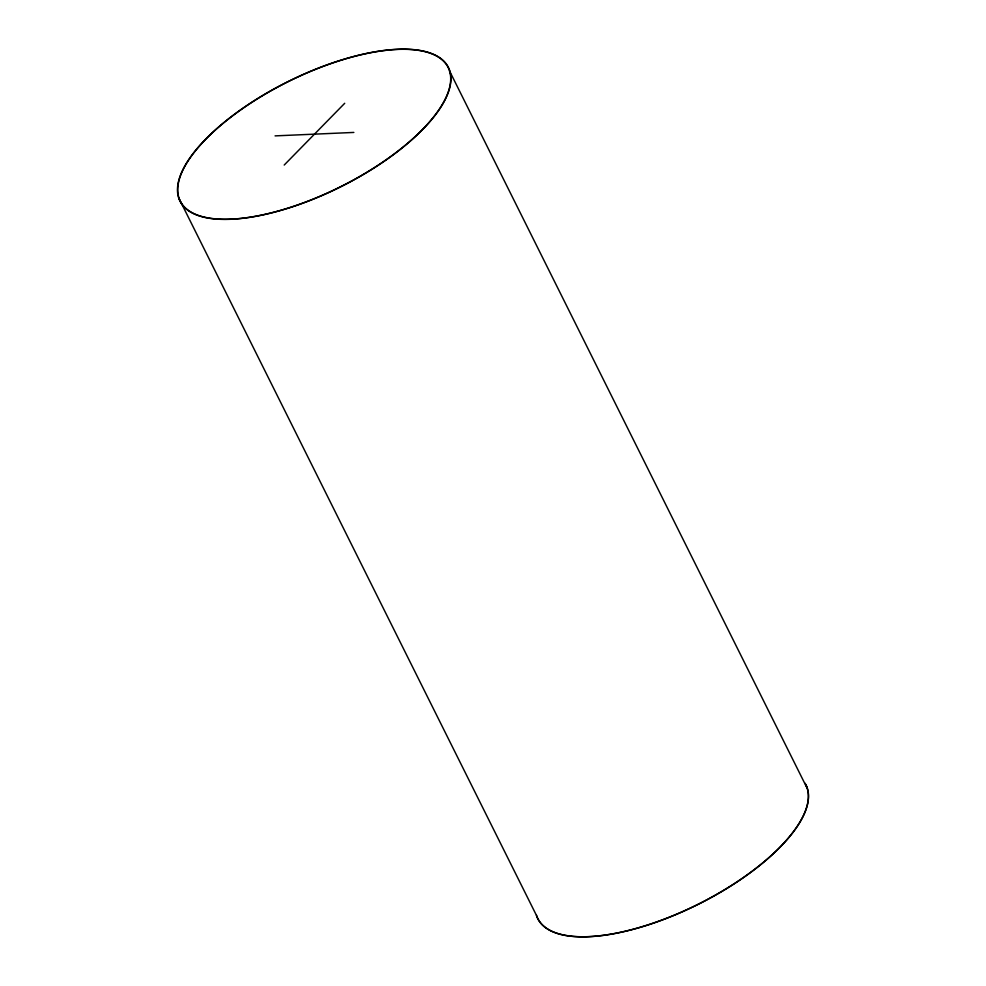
<?xml version="1.0" encoding="UTF-8"?>
<svg xmlns="http://www.w3.org/2000/svg" width="986" height="986" viewBox="0 0 986 986"><rect width="100%" height="100%" fill="white"/><g stroke="black" fill="none" stroke-linecap="round" stroke-linejoin="round"><path stroke-width="1.48" d="M284.202 165.044L344.718 103.283M275.069 135.883L353.851 132.432M449.53 70.93A149.798 58.766 -26.5 0 1 261.746 215.133A149.798 58.766 -26.5 0 1 230.995 116.94A149.798 58.766 -26.5 0 1 449.53 70.93L807.226 788.381M178.639 197.742L536.347 915.181A149.798 58.766 -26.5 0 0 694.354 906.183A149.798 58.766 -26.5 0 0 805.624 784.511M805.057 783.229A149.798 58.766 -26.5 0 1 696.079 905.333A149.798 58.766 -26.5 0 1 536.47 915.131M261.993 215.022A149.798 58.766 -26.5 0 0 449.776 70.819A149.798 58.766 -26.5 0 0 231.242 116.829A149.798 58.766 -26.5 0 0 261.993 215.022"/></g></svg>
